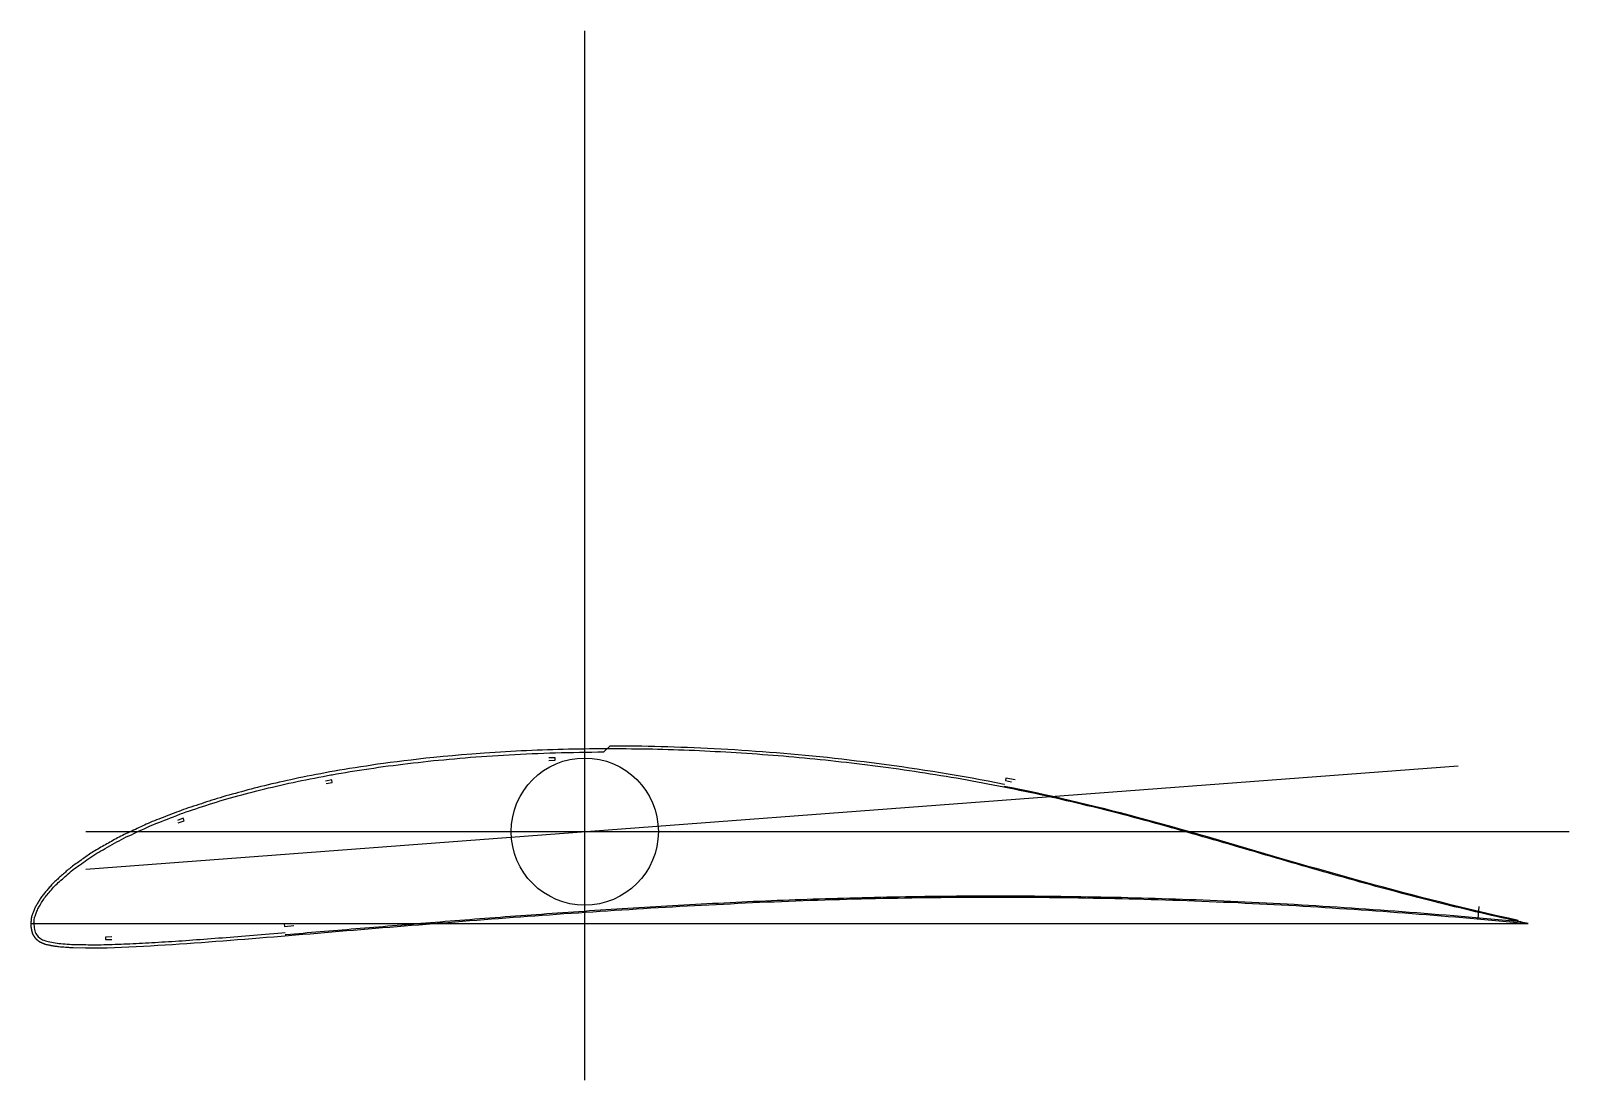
# Model space of a CAD drawing. Header units: metres. Extents: x -44 to 1189, y 0 to 841.
import ezdxf

# ---------------------------------------------------------------- set-up
doc = ezdxf.new("R2010")
doc.units = ezdxf.units.M

msp = doc.modelspace()

# ---------------------------------------------------------------- linework, layer by layer
at = {"color": 7, "linetype": 'CONTINUOUS', "flags": 128}
for points in [[(400, 0), (400, 841)], [(1156, 125.583962), (1151.797698, 126.477339), (1147.595397, 127.381868), (1143.393095, 128.297347), (1139.190793, 129.22357), (1134.988491, 130.160333), (1130.78619, 131.107432), (1126.583888, 132.065464), (1122.381586, 133.036737), (1118.179284, 134.020093), (1113.976983, 135.014042), (1109.774681, 136.017092), (1105.572379, 137.027751), (1101.370077, 138.04481), (1097.167776, 139.071072), (1092.965474, 140.106859), (1088.763172, 141.151142), (1084.56087, 142.20289), (1080.358569, 143.261075), (1076.156267, 144.32467), (1071.953965, 145.393599), (1067.751663, 146.468772), (1063.549362, 147.550868), (1059.34706, 148.640567), (1055.144758, 149.738549), (1050.942456, 150.845494), (1046.740155, 151.96271), (1042.537853, 153.090417), (1038.335551, 154.227088), (1034.133249, 155.371187), (1029.930948, 156.521176), (1025.728646, 157.67552), (1021.526344, 158.834546), (1017.324042, 160.000621), (1013.121741, 161.172775), (1008.919439, 162.349943), (1004.717137, 163.531063), (1000.514835, 164.715071), (996.312534, 165.901652), (992.110232, 167.091927), (987.90793, 168.28603), (983.705628, 169.484053), (979.503327, 170.686086), (975.301025, 171.892223), (971.098723, 173.10338), (966.896421, 174.320233), (962.69412, 175.541387), (958.491818, 176.765414), (954.289516, 177.990887), (950.087214, 179.216378), (945.884913, 180.442849), (941.682611, 181.671755), (937.480309, 182.901986), (933.278007, 184.13243), (929.075706, 185.361976), (924.873404, 186.589573), (920.671102, 187.816955), (916.4688, 189.044464), (912.266499, 190.270868), (908.064197, 191.494936), (903.861895, 192.715435), (899.659593, 193.931788), (895.457292, 195.147485), (891.25499, 196.361191), (887.052688, 197.570399), (882.850386, 198.772604), (878.648085, 199.965299), (874.445783, 201.147324), (870.243481, 202.320876), (866.041179, 203.486734), (861.838878, 204.645588), (857.636576, 205.79813), (853.434274, 206.945124), (849.231972, 208.089153), (845.029671, 209.228969), (840.827369, 210.361507), (836.625067, 211.4837), (832.422765, 212.592481), (828.220464, 213.686668), (824.018162, 214.770217), (819.81586, 215.842617), (815.613558, 216.902945), (811.411257, 217.950276), (807.208955, 218.983647), (803.006653, 220.001949), (798.804351, 221.00672), (794.60205, 222.000258), (790.399748, 222.984862), (786.197446, 223.962829), (781.995144, 224.937225), (777.792843, 225.90778), (773.590541, 226.870092), (769.388239, 227.819714), (765.185937, 228.7522), (760.983636, 229.664244), (756.781334, 230.559343), (752.579032, 231.439623), (748.37673, 232.306681), (744.174429, 233.162119), (739.972127, 234.007269), (735.769825, 234.840218), (731.567523, 235.66149), (727.365222, 236.472712), (723.16292, 237.275509), (718.960618, 238.071648), (714.758316, 238.866698), (710.556015, 239.657604), (706.353713, 240.437139), (702.151411, 241.198078), (697.949109, 241.933209), (693.746808, 242.640219), (689.544506, 243.325476), (685.342204, 243.995761), (681.139902, 244.657856), (676.937601, 245.318533), (672.735299, 245.980678), (668.532997, 246.639563), (664.330695, 247.289908), (660.128394, 247.926429), (655.926092, 248.543927), (651.72379, 249.143753), (647.521488, 249.729488), (643.319187, 250.302426), (639.116885, 250.863861), (634.914583, 251.41499), (630.712281, 251.955178), (626.50998, 252.484651), (622.307678, 253.004279), (618.105376, 253.514933), (613.903074, 254.018179), (609.700773, 254.517312), (605.498471, 255.008504), (601.296169, 255.486841), (597.093867, 255.947412), (592.891566, 256.386243), (588.689264, 256.806324), (584.486962, 257.213737), (580.28466, 257.614577), (576.082359, 258.014972), (571.880057, 258.421337), (567.677755, 258.827834), (563.475453, 259.223909), (559.273152, 259.59901), (555.07085, 259.943905), (550.868548, 260.26297), (546.666246, 260.566038), (542.463945, 260.862629), (538.261643, 261.162264), (534.059341, 261.47353), (529.857039, 261.789205), (525.654738, 262.095468), (521.452436, 262.378495), (517.250134, 262.627305), (513.047832, 262.850385), (508.845531, 263.058623), (504.643229, 263.262185), (500.440927, 263.471405), (496.238625, 263.694332), (492.036324, 263.919236), (487.834022, 264.129716), (483.63172, 264.309365), (479.429418, 264.453802), (475.227117, 264.578546), (471.024815, 264.693657), (466.822513, 264.809157), (462.620211, 264.938211), (458.41791, 265.082178), (454.215608, 265.216908), (450.013306, 265.317289), (445.811004, 265.367796), (441.608703, 265.400091), (437.406401, 265.425036), (433.204099, 265.449052), (429.001797, 265.478932), (424.799496, 265.51687), (420.597194, 265.553017), (416.394892, 265.576407), (412.19259, 265.572828), (407.990289, 265.524072), (403.787987, 265.448171), (399.585685, 265.367952), (395.383383, 265.302259), (391.181082, 265.242504), (386.97878, 265.178666), (382.776478, 265.102073), (378.574176, 264.999176), (374.371875, 264.860194), (370.169573, 264.701212), (365.967271, 264.539501), (361.764969, 264.382134), (357.562668, 264.219251), (353.360366, 264.046219), (349.158064, 263.858414), (344.955762, 263.651862), (340.753461, 263.428317), (336.551159, 263.19094), (332.348857, 262.941396), (328.146555, 262.675266), (323.944254, 262.393172), (319.741952, 262.09654), (309.582482, 261.410547), (301.123215, 260.724554), (293.96984, 260.038561), (286.621227, 259.352568), (279.163745, 258.666575), (272.585433, 257.980582), (266.647718, 257.294589), (260.865703, 256.608596), (255.20613, 255.922603), (249.669182, 255.23661), (244.136311, 254.550617), (238.743239, 253.864624), (233.826203, 253.178631), (229.347031, 252.492638), (225.002038, 251.806645), (220.524914, 251.120652), (215.981104, 250.434659), (211.560692, 249.748666), (207.377309, 249.062673), (203.350283, 248.37668), (199.451352, 247.690687), (195.681412, 247.004694), (192.048563, 246.318701), (188.460848, 245.632708), (184.820283, 244.946715), (181.102893, 244.260722), (177.439365, 243.574729), (173.972228, 242.888736), (170.711856, 242.202743), (167.574332, 241.51675), (164.489418, 240.830757), (161.413803, 240.144764), (158.388397, 239.458771), (155.388426, 238.772778), (152.381857, 238.086785), (149.318012, 237.400792), (146.233565, 236.714799), (143.231033, 236.028806), (140.404575, 235.342813), (137.733791, 234.65682), (135.155017, 233.970827), (132.611069, 233.284834), (130.053736, 232.598841), (127.515624, 231.912848), (124.996421, 231.226856), (122.481082, 230.540863), (119.950113, 229.85487), (117.374759, 229.168877), (114.806383, 228.482884), (112.310752, 227.796891), (109.944563, 227.110898), (107.683477, 226.424905), (105.489821, 225.738912), (103.330394, 225.052919), (101.173262, 224.366926), (99.034757, 223.680933), (96.920926, 222.99494), (94.817401, 222.308947), (92.709812, 221.622954), (90.578874, 220.936961), (88.428331, 220.250968), (86.292397, 219.564975), (84.205738, 218.878982), (82.192833, 218.192989), (80.23034, 217.506996), (78.309626, 216.821003), (76.425277, 216.13501), (74.572084, 215.449017), (72.762434, 214.763024), (70.99241, 214.077031), (69.242477, 213.391038), (67.493099, 212.705045), (65.72646, 212.019052), (63.948007, 211.333059), (62.1686, 210.647066), (60.396999, 209.961073), (58.641966, 209.27508), (56.89306, 208.589087), (55.139239, 207.903094), (53.408655, 207.217101), (51.729963, 206.531108), (50.130816, 205.845115), (48.61125, 205.159122), (47.14513, 204.473129), (45.705843, 203.787136), (44.266774, 203.101143), (42.80361, 202.41515), (41.331284, 201.729157), (39.858957, 201.043164), (38.386631, 200.357171), (36.914304, 199.671178), (35.437562, 198.985185), (33.93732, 198.299192), (32.435146, 197.613199), (30.959296, 196.927206), (29.538029, 196.241213), (28.184524, 195.55522), (26.877405, 194.869227), (25.604094, 194.183234), (24.35236, 193.497241), (23.109972, 192.811248), (21.874686, 192.125255), (20.660127, 191.439262), (19.459148, 190.753269), (18.26363, 190.067276), (17.065452, 189.381283), (15.858506, 188.695291), (14.647583, 188.009298), (13.436594, 187.323305), (12.228931, 186.637312), (11.027988, 185.951319), (9.82658, 185.265326), (8.610246, 184.579333), (7.402908, 183.89334), (6.230432, 183.207347), (5.118685, 182.521354), (4.078574, 181.835361), (3.089852, 181.149368), (2.133182, 180.463375), (1.189238, 179.777382), (0.238694, 179.091389), (-0.732415, 178.405396), (-1.707087, 177.719403), (-2.681759, 177.03341), (-3.656432, 176.347417), (-4.631104, 175.661424), (-5.607442, 174.975431), (-6.596306, 174.289438), (-7.588116, 173.603445), (-8.568655, 172.917452), (-9.523704, 172.231459), (-10.44403, 171.545466), (-11.343088, 170.859473), (-12.222462, 170.17348), (-13.081529, 169.487487), (-13.919665, 168.801494), (-14.734587, 168.115501), (-15.520935, 167.429508), (-16.287053, 166.743515), (-17.042994, 166.057522), (-17.798811, 165.371529), (-18.564121, 164.685536), (-19.334086, 163.999543), (-20.10405, 163.31355), (-20.874015, 162.627557), (-21.64398, 161.941564), (-22.415617, 161.255571), (-23.20815, 160.569578), (-24.006316, 159.883585), (-24.783364, 159.197592), (-25.512541, 158.511599), (-26.178343, 157.825606), (-26.800948, 157.139613), (-27.395209, 156.45362), (-27.975354, 155.767627), (-28.555613, 155.081634), (-29.146383, 154.395641), (-29.734381, 153.709648), (-30.318467, 153.023655), (-30.900839, 152.337662), (-31.483696, 151.651669), (-32.0723, 150.965676), (-32.674194, 150.279683), (-33.274107, 149.59369), (-33.854597, 148.907697), (-34.398673, 148.221704), (-34.911846, 147.535711), (-35.403933, 146.849718), (-35.877449, 146.163725), (-36.334912, 145.477733), (-36.77735, 144.79174), (-37.198824, 144.105747), (-37.605487, 143.419754), (-38.005859, 142.733761), (-38.40846, 142.047768), (-38.823399, 141.361775), (-39.251245, 140.675782), (-39.672854, 139.989789), (-40.068134, 139.303796), (-40.4237, 138.617803), (-40.755876, 137.93181), (-41.068589, 137.245817), (-41.363468, 136.559824), (-41.6418, 135.873831), (-41.899203, 135.187838), (-42.141035, 134.501845), (-42.376778, 133.815852), (-42.615914, 133.129859), (-42.882741, 132.443866), (-43.157542, 131.757873), (-43.368926, 131.07188), (-43.492773, 130.385887), (-43.590851, 129.699894), (-43.671713, 129.013901), (-43.742181, 128.327908), (-43.809079, 127.641915), (-43.877825, 126.955922), (-43.941806, 126.269929), (-44, 125.583936), (-43.999725, 125.486209), (-43.998913, 125.388483), (-43.997581, 125.290756), (-43.995749, 125.193029), (-43.993434, 125.095302), (-43.990655, 124.997576), (-43.98743, 124.899849), (-43.983777, 124.802122), (-43.979715, 124.704395), (-43.975261, 124.606669), (-43.970435, 124.508942), (-43.965255, 124.411215), (-43.959738, 124.313489), (-43.953903, 124.215762), (-43.947769, 124.118035), (-43.941353, 124.020308), (-43.934675, 123.922582), (-43.927751, 123.824855), (-43.920602, 123.727128), (-43.913244, 123.629402), (-43.905696, 123.531675), (-43.897977, 123.433948), (-43.890105, 123.336221), (-43.882097, 123.238495), (-43.873974, 123.140768), (-43.865751, 123.043041), (-43.857449, 122.945315), (-43.849085, 122.847588), (-43.840131, 122.749861), (-43.829923, 122.652134), (-43.818522, 122.554408), (-43.805996, 122.456681), (-43.792409, 122.358954), (-43.777827, 122.261227), (-43.762316, 122.163501), (-43.745942, 122.065774), (-43.72877, 121.968047), (-43.710866, 121.870321), (-43.692297, 121.772594), (-43.673127, 121.674867), (-43.653422, 121.57714), (-43.633248, 121.479414), (-43.61267, 121.381687), (-43.591756, 121.28396), (-43.570569, 121.186234), (-43.549176, 121.088507), (-43.527643, 120.99078), (-43.506035, 120.893053), (-43.484418, 120.795327), (-43.462858, 120.6976), (-43.44142, 120.599873), (-43.42017, 120.502147), (-43.399174, 120.40442), (-43.378458, 120.306693), (-43.357929, 120.208966), (-43.337539, 120.11124), (-43.31724, 120.013513), (-43.296986, 119.915786), (-43.276728, 119.818059), (-43.256421, 119.720333), (-43.236017, 119.622606), (-43.215469, 119.524879), (-43.19473, 119.427153), (-43.173753, 119.329426), (-43.152491, 119.231699), (-43.130897, 119.133972), (-43.108924, 119.036246), (-43.086525, 118.938519), (-43.063652, 118.840792), (-43.04026, 118.743066), (-43.016301, 118.645339), (-42.991727, 118.547612), (-42.966493, 118.449885), (-42.94055, 118.352159), (-42.913852, 118.254432), (-42.886351, 118.156705), (-42.858002, 118.058978), (-42.828756, 117.961252), (-42.798566, 117.863525), (-42.767387, 117.765798), (-42.73517, 117.668072), (-42.701868, 117.570345), (-42.667436, 117.472618), (-42.631796, 117.374891), (-42.592931, 117.277165), (-42.54987, 117.179438), (-42.502961, 117.081711), (-42.452548, 116.983985), (-42.398979, 116.886258), (-42.3426, 116.788531), (-42.283757, 116.690804), (-42.222797, 116.593078), (-42.160065, 116.495351), (-42.095909, 116.397624), (-42.030674, 116.299898), (-41.964707, 116.202171), (-41.898354, 116.104444), (-41.831962, 116.006717), (-41.765876, 115.908991), (-41.700443, 115.811264), (-41.63601, 115.713537), (-41.572922, 115.61581), (-41.511016, 115.518084), (-41.449837, 115.420357), (-41.389183, 115.32263), (-41.328853, 115.224904), (-41.268645, 115.127177), (-41.208357, 115.02945), (-41.147787, 114.931723), (-41.086734, 114.833997), (-41.024996, 114.73627), (-40.962372, 114.638543), (-40.898659, 114.540817), (-40.833656, 114.44309), (-40.76716, 114.345363), (-40.698972, 114.247636), (-40.628888, 114.14991), (-40.556707, 114.052183), (-40.482227, 113.954456), (-40.405246, 113.85673), (-40.325564, 113.759003), (-40.242977, 113.661276), (-40.156745, 113.563549), (-40.065031, 113.465823), (-39.968088, 113.368096), (-39.86635, 113.270369), (-39.760252, 113.172642), (-39.650229, 113.074916), (-39.536714, 112.977189), (-39.420143, 112.879462), (-39.30095, 112.781736), (-39.17957, 112.684009), (-39.056437, 112.586282), (-38.931987, 112.488555), (-38.806653, 112.390829), (-38.68087, 112.293102), (-38.555074, 112.195375), (-38.42969, 112.097649), (-38.304486, 111.999922), (-38.178837, 111.902195), (-38.052117, 111.804468), (-37.9237, 111.706742), (-37.792959, 111.609015), (-37.659269, 111.511288), (-37.522004, 111.413561), (-37.380537, 111.315835), (-37.234242, 111.218108), (-37.082494, 111.120381), (-36.924666, 111.022655), (-36.760133, 110.924928), (-36.588268, 110.827201), (-36.404592, 110.729474), (-36.205303, 110.631748), (-35.992609, 110.534021), (-35.768737, 110.436294), (-35.535915, 110.338568), (-35.296371, 110.240841), (-35.052335, 110.143114), (-34.806033, 110.045387), (-34.559695, 109.947661), (-34.315548, 109.849934), (-34.078151, 109.752207), (-33.848218, 109.654481), (-33.621216, 109.556754), (-33.392602, 109.459027), (-33.157834, 109.3613), (-32.91237, 109.263574), (-32.651667, 109.165847), (-32.371184, 109.06812), (-32.066377, 108.970393), (-31.732706, 108.872667), (-31.337098, 108.77494), (-30.865629, 108.677213), (-30.344749, 108.579487), (-29.80091, 108.48176), (-29.260564, 108.384033), (-28.74959, 108.286306), (-28.266768, 108.18858), (-27.79523, 108.090853), (-27.322814, 107.993126), (-26.837356, 107.8954), (-26.326692, 107.797673), (-25.778659, 107.699946), (-25.198205, 107.602219), (-24.599084, 107.504493), (-23.955045, 107.406766), (-23.238797, 107.309039), (-22.423047, 107.211313), (-21.410905, 107.113586), (-20.121335, 107.015859), (-18.768067, 106.918132), (-17.506049, 106.820406), (-16.252632, 106.722679), (-14.999214, 106.624952), (-13.80313, 106.527225), (-12.895978, 106.429499), (-11.832018, 106.331772), (-10.049589, 106.234045), (-0.217649, 106.136319), (5.59249, 106.118458), (11.402629, 106.105213), (17.212768, 106.216868), (23.022906, 106.447469), (28.833045, 106.670435), (34.643184, 106.893401), (40.453323, 107.107958), (46.263462, 107.387856), (52.073601, 107.749043), (57.88374, 108.107627), (63.693879, 108.465232), (69.504018, 108.820208), (75.314157, 109.182525), (81.124296, 109.582301), (86.934435, 110.005882), (92.744574, 110.444353), (98.554713, 110.879113), (104.364852, 111.31279), (110.174991, 111.747168), (115.98513, 112.198447), (121.795268, 112.660858), (127.605407, 113.131663), (133.415546, 113.60354), (139.225685, 114.074467), (145.035824, 114.544516), (150.845963, 115.015091), (156.656102, 115.496211), (162.466241, 115.983715), (168.27638, 116.469354), (174.086519, 116.954901), (179.896658, 117.44045), (185.706797, 117.925996), (191.516936, 118.411536), (197.327075, 118.897071), (203.137214, 119.382603), (208.947353, 119.868134), (214.757492, 120.354073), (220.56763, 120.839949), (226.377769, 121.322887), (232.187908, 121.803153), (237.998047, 122.281615), (243.808186, 122.757993), (249.618325, 123.233951), (255.428464, 123.711618), (261.238603, 124.187751), (267.048742, 124.658038), (272.858881, 125.124057), (278.66902, 125.588337), (284.479159, 126.050536), (290.289298, 126.512153), (296.099437, 126.976392), (301.909576, 127.439609), (307.719715, 127.893143), (313.529854, 128.336775), (319.339992, 128.778348), (325.150131, 129.222945), (330.96027, 129.667041), (336.770409, 130.10676), (342.580548, 130.542731), (348.390687, 130.974112), (354.200826, 131.398661), (360.010965, 131.817229), (365.821104, 132.235373), (371.631243, 132.658243), (377.441382, 133.079867), (383.251521, 133.489813), (389.06166, 133.885572), (394.871799, 134.2758), (400.681938, 134.669418), (406.492077, 135.066211), (412.302216, 135.458402), (418.112354, 135.839569), (423.922493, 136.212232), (429.732632, 136.58016), (435.542771, 136.946127), (441.35291, 137.308937), (447.163049, 137.666541), (452.973188, 138.018265), (458.783327, 138.364922), (464.593466, 138.704968), (470.403605, 139.037085), (476.213744, 139.362346), (482.023883, 139.682999), (487.834022, 140.001668), (493.644161, 140.317643), (499.4543, 140.625975), (505.264439, 140.922445), (511.074578, 141.20899), (516.884716, 141.489896), (522.694855, 141.769593), (528.504994, 142.04903), (534.315133, 142.321734), (540.125272, 142.580861), (545.935411, 142.826282), (551.74555, 143.063079), (557.555689, 143.296088), (563.365828, 143.529513), (569.175967, 143.75923), (574.986106, 143.977957), (580.796245, 144.180677), (586.606384, 144.371612), (592.416523, 144.554957), (598.226662, 144.734774), (604.036801, 144.912656), (609.84694, 145.084445), (615.657078, 145.245314), (621.467217, 145.39437), (627.277356, 145.534906), (633.087495, 145.667507), (638.897634, 145.793016), (644.707773, 145.912912), (650.517912, 146.026014), (656.328051, 146.13075), (662.13819, 146.229624), (667.948329, 146.323383), (673.758468, 146.40688), (679.568607, 146.475762), (685.378746, 146.534606), (691.188885, 146.586371), (696.999024, 146.632548), (702.809163, 146.678251), (708.619302, 146.725659), (714.42944, 146.762249), (720.239579, 146.775169), (726.049718, 146.769628), (731.859857, 146.757131), (737.669996, 146.740931), (743.480135, 146.723841), (749.290274, 146.7031), (755.100413, 146.676969), (760.910552, 146.644762), (766.720691, 146.60284), (772.53083, 146.541345), (778.340969, 146.466563), (784.151108, 146.386516), (789.961247, 146.304757), (795.771386, 146.215137), (801.581525, 146.118781), (807.391664, 146.017233), (813.201802, 145.911335), (819.011941, 145.799502), (824.82208, 145.679863), (830.632219, 145.550554), (836.442358, 145.407067), (842.252497, 145.248809), (848.062636, 145.081515), (853.872775, 144.910941), (859.682914, 144.739537), (865.493053, 144.563741), (871.303192, 144.381072), (877.113331, 144.189058), (882.92347, 143.985435), (888.733609, 143.770509), (894.543748, 143.545925), (900.353887, 143.313331), (906.164026, 143.072045), (911.974164, 142.819651), (917.784303, 142.558877), (923.594442, 142.292594), (929.404581, 142.023263), (935.21472, 141.749826), (941.024859, 141.469573), (946.834998, 141.179796), (952.645137, 140.877691), (958.455276, 140.561856), (964.265415, 140.234759), (970.075554, 139.899269), (975.885693, 139.558092), (981.695832, 139.208927), (987.505971, 138.851372), (993.31611, 138.4872), (999.126249, 138.118187), (1004.936388, 137.745516), (1010.746526, 137.368008), (1016.556665, 136.983941), (1022.366804, 136.591593), (1028.176943, 136.189093), (1033.987082, 135.775642), (1039.797221, 135.353379), (1045.60736, 134.924672), (1051.417499, 134.491849), (1057.227638, 134.054361), (1063.037777, 133.611068), (1068.847916, 133.161925), (1074.658055, 132.706888), (1080.468194, 132.246174), (1086.278333, 131.78005), (1092.088472, 131.307536), (1097.898611, 130.827579), (1103.70875, 130.339132), (1109.518888, 129.841622), (1115.329027, 129.33557), (1121.139166, 128.821648), (1126.949305, 128.300528), (1132.759444, 127.772543), (1138.569583, 127.236823), (1144.379722, 126.693391), (1150.189861, 126.142386), (1156, 125.583947)], [(-41.504521, 125.433655), (-41.495525, 125.530844), (-41.456275, 125.993851), (-41.39075, 126.701144), (-41.297797, 127.636117), (-41.180842, 128.789696), (-41.046165, 129.835791), (-40.910039, 130.580256), (-40.784854, 130.963341), (-40.587657, 131.45029), (-40.313368, 132.154039), (-40.015951, 132.993399), (-39.711017, 133.875587), (-39.395005, 134.745509), (-39.061129, 135.58507), (-38.701607, 136.41111), (-38.316712, 137.232758), (-37.91918, 138.017756), (-37.500984, 138.749642), (-37.026327, 139.519073), (-36.49178, 140.386126), (-35.927162, 141.336486), (-35.354555, 142.314282), (-34.776556, 143.27266), (-34.180559, 144.202366), (-33.55552, 145.12671), (-32.910305, 146.03713), (-32.251625, 146.905656), (-31.565096, 147.743138), (-30.825613, 148.595857), (-30.027422, 149.509731), (-29.19752, 150.481355), (-28.351793, 151.477146), (-27.483817, 152.493828), (-26.580603, 153.545475), (-25.660195, 154.63377), (-24.751156, 155.678231), (-23.856177, 156.629037), (-22.938324, 157.491898), (-21.945058, 158.358729), (-20.877071, 159.280898), (-19.77545, 160.258018), (-18.659364, 161.252382), (-17.517094, 162.270078), (-16.341714, 163.320293), (-15.143522, 164.405319), (-13.943623, 165.486198), (-12.735663, 166.530336), (-11.501782, 167.549759), (-10.234328, 168.553699), (-8.940221, 169.548323), (-7.624884, 170.517277), (-6.27197, 171.473154), (-4.86816, 172.445626), (-3.424446, 173.453848), (-1.957663, 174.485918), (-0.467217, 175.534923), (1.05753, 176.608979), (2.61362, 177.722293), (4.169344, 178.847183), (5.70693, 179.914573), (7.252384, 180.900323), (8.846943, 181.838526), (10.50869, 182.779846), (12.216484, 183.751106), (13.946661, 184.737864), (15.70225, 185.733487), (17.490408, 186.747223), (19.307473, 187.784163), (21.143649, 188.836361), (22.99443, 189.886505), (24.872161, 190.928473), (26.774037, 191.973623), (28.688735, 192.996467), (30.612324, 193.983053), (32.56456, 194.916504), (34.57227, 195.840812), (36.630327, 196.782701), (38.718524, 197.753768), (40.826707, 198.736023), (42.962508, 199.731145), (45.132896, 200.746097), (47.324207, 201.78905), (49.511592, 202.820338), (51.702072, 203.798837), (53.923249, 204.726703), (56.192317, 205.630575), (58.507528, 206.53691), (60.852764, 207.45503), (63.222613, 208.374061), (65.624721, 209.300276), (68.060319, 210.24344), (70.519465, 211.206404), (72.992133, 212.170861), (75.485172, 213.121281), (76.864312, 213.631746), (77.99087, 214.044453), (80.540731, 214.963191), (83.10737, 215.863481), (85.697552, 216.737793), (88.322693, 217.59127), (90.990279, 218.444087), (93.69469, 219.314428), (96.423168, 220.203032), (99.170442, 221.096616), (101.941031, 221.987718), (104.739584, 222.877468), (107.559012, 223.766598), (110.390105, 224.633578), (113.239286, 225.459444), (116.126277, 226.247789), (119.060851, 227.03083), (122.033199, 227.829268), (125.030675, 228.644892), (128.04851, 229.466927), (131.091264, 230.288773), (134.16263, 231.113927), (137.253607, 231.942145), (140.355792, 232.749153), (143.475575, 233.515608), (146.630245, 234.241016), (149.83146, 234.953903), (153.072754, 235.68018), (156.339309, 236.425686), (159.624875, 237.175675), (162.933922, 237.922387), (166.270389, 238.665728), (169.629587, 239.407058), (173.005142, 240.130524), (176.401585, 240.820935), (179.83067, 241.479052), (183.300408, 242.124035), (186.808074, 242.77728), (190.343026, 243.447304), (193.898615, 244.123867), (196.457802, 244.60494), (197.461353, 244.78753), (201.06448, 245.436109), (204.689341, 246.068775), (208.340909, 246.687304), (212.015065, 247.289277), (215.718532, 247.86399), (219.460064, 248.431559), (223.236134, 249.006895), (227.039709, 249.597394), (230.860451, 250.195272), (234.692213, 250.775281), (238.544069, 251.312659), (242.433183, 251.813838), (246.360053, 252.307186), (250.31762, 252.797833), (254.301751, 253.291443), (258.310929, 253.780636), (262.347022, 254.266811), (266.408551, 254.748682), (270.492799, 255.222194), (274.599248, 255.677041), (278.726218, 256.107425), (282.885638, 256.498388), (287.086141, 256.885099), (291.316879, 257.280038), (295.575011, 257.681025), (299.847036, 258.090731), (304.137435, 258.460789), (308.454821, 258.810922), (312.80038, 259.12214), (317.18598, 259.418262), (321.603974, 259.721759), (326.042596, 260.028404), (330.502478, 260.319457), (334.98953, 260.593802), (339.504337, 260.853773), (344.045272, 261.099894), (348.611361, 261.328527), (353.204396, 261.536756), (357.826806, 261.727613), (362.479989, 261.907158), (367.164099, 262.083706), (371.873495, 262.263887), (376.089132, 262.41563), (376.59043, 262.432225), (381.344245, 262.566254), (386.120624, 262.66261), (390.932132, 262.738434), (395.778477, 262.80813), (400.656339, 262.887937), (405.553706, 262.979657), (410.462225, 263.052588), (415.39129, 263.075552), (420.386641, 268.054227), (425.398555, 268.011564), (430.429514, 267.968844), (435.486566, 267.936049), (440.574815, 267.906272), (445.698738, 267.868722), (450.863824, 267.797669), (456.055856, 267.659187), (461.25666, 267.486387), (466.471215, 267.321123), (471.715043, 267.175687), (476.995678, 267.027147), (482.313127, 266.856157), (487.664504, 266.639237), (493.036079, 266.369304), (498.419582, 266.082149), (503.823182, 265.806109), (509.258717, 265.541216), (514.731112, 265.264547), (520.23938, 264.954693), (525.777335, 264.592869), (531.332391, 264.185419), (536.901193, 263.769881), (542.493896, 263.366841), (548.120347, 262.967662), (553.783107, 262.548872), (559.481466, 262.090304), (565.204726, 261.572), (570.943654, 261.023586), (576.701669, 260.467286), (582.486518, 259.915898), (588.30482, 259.355315), (594.156533, 258.76774), (600.037479, 258.139763), (605.943156, 257.473542), (611.870581, 256.777164), (617.822069, 256.066722), (623.801818, 255.338564), (629.809719, 254.588663), (635.845435, 253.814317), (641.907983, 253.013178), (647.998621, 252.187149), (654.117878, 251.327366), (660.266235, 250.433016), (666.43994, 249.493243), (672.634052, 248.527095), (678.850469, 247.548504), (685.095265, 246.565505), (691.373946, 245.560175), (697.687771, 244.512305), (704.030884, 243.398402), (710.394762, 242.230166), (716.777371, 241.029054), (723.183895, 239.816004), (729.619502, 238.583696), (736.079754, 237.326943), (736.488138, 237.246476)], [(0, 169.173849), (1100, 251.883264)], [(371.306229, 256.24118), (376.30305, 256.419445), (376.231744, 258.418173), (371.234923, 258.239908)], [(192.641076, 237.790792), (197.556528, 238.706397), (197.190286, 240.672578), (192.274834, 239.756973)], [(736.195255, 235.775347), (742.282327, 234.562674), (748.796191, 233.241198), (755.337575, 231.88348), (761.906765, 230.487174), (768.503513, 229.040357), (775.125892, 227.544386), (781.772968, 226.014863), (788.445782, 224.466315), (795.146227, 222.899168), (801.874857, 221.300748), (808.631139, 219.663714), (815.414495, 217.983146), (822.224126, 216.260092), (829.060347, 214.501323), (835.923831, 212.702944), (842.81355, 210.861902), (849.728618, 208.990341), (856.669805, 207.098585), (863.638093, 205.186752), (870.633876, 203.250115), (877.657076, 201.282856), (884.70712, 199.281542), (891.783155, 197.249519), (898.884862, 195.196917), (906.013197, 193.131942), (913.168492, 191.049345), (920.350077, 188.952517), (927.558288, 186.847046), (934.793405, 184.730703), (942.054924, 182.60476), (949.342941, 180.475319), (956.657895, 178.341875), (963.999365, 176.20346), (971.366824, 174.066827), (978.760888, 171.939554), (986.182092, 169.817888), (993.630246, 167.700733), (1001.105411, 165.587609), (1008.607379, 163.4764), (1016.135674, 161.370267), (1023.690454, 159.275006), (1031.27221, 157.190899), (1038.880422, 155.115643), (1046.514453, 153.058658), (1054.175, 151.028108), (1061.862817, 149.02128), (1069.577983, 147.033714), (1077.320442, 145.061551), (1085.08974, 143.101369), (1092.885253, 141.157208), (1100.707164, 139.236091), (1108.556122, 137.338671), (1116.431668, 135.461039), (1124.333066, 133.612057), (1132.26103, 131.800121), (1140.216146, 130.021575), (1148.198104, 128.275041)], [(744.820057, 240.685825), (737.464413, 242.150238), (737.073903, 240.188733), (741.977665, 239.212458)], [(74.246982, 206.273106), (78.938662, 208.001731), (78.247212, 209.878402), (73.555532, 208.149778)], [(0, 199.25), (1189, 199.25)], [(159.916388, 116.773282), (160.728898, 116.841456), (164.077398, 117.12187), (167.443923, 117.403261), (170.828327, 117.686103), (174.230584, 117.970426), (177.650606, 118.256235), (181.088302, 118.54352), (184.543584, 118.832274), (188.016361, 119.122487), (191.506545, 119.414153), (195.014051, 119.707264), (198.538792, 120.001815), (202.080686, 120.297799), (205.639645, 120.595207), (209.215561, 120.894057), (212.808391, 121.194549), (216.418084, 121.496432), (220.044745, 121.799713), (223.688171, 122.102777), (227.348137, 122.406508), (231.024639, 122.710408), (234.717497, 123.014848), (238.426775, 123.320122), (242.152307, 123.625582), (245.89393, 123.932204), (249.651553, 124.240056), (253.425324, 124.550308), (257.215327, 124.861401), (261.021704, 125.173328), (264.844085, 125.482858), (268.682012, 125.792251), (272.535658, 126.101343), (276.404885, 126.410601), (280.289706, 126.720422), (284.190056, 127.030697), (288.105713, 127.341818), (292.036651, 127.654956), (295.983163, 127.970288), (299.945556, 128.286199), (303.923578, 128.599862), (307.917163, 128.91113), (311.925556, 129.21719), (315.948278, 129.52346), (319.985717, 129.830683), (324.038151, 130.140779), (328.105853, 130.451781), (332.188649, 130.762866), (336.286422, 131.072991), (340.398928, 131.381842), (344.526108, 131.689934), (348.668259, 131.997061), (352.825119, 132.300803), (356.996172, 132.602632), (361.181405, 132.90405), (365.380556, 133.206254), (369.594111, 133.512623), (373.822605, 133.819893), (378.06622, 134.126439), (382.324851, 134.426916), (386.597312, 134.72003), (390.883209, 135.010166), (395.18251, 135.299142), (399.495444, 135.591329), (403.822758, 135.886244), (408.164553, 136.18138), (412.521078, 136.474909), (416.891733, 136.761641), (421.275715, 137.044522), (425.67322, 137.3251), (430.084281, 137.604291), (434.509017, 137.882995), (438.947549, 138.160684), (443.399825, 138.436813), (447.865841, 138.710916), (452.345466, 138.982096), (456.83857, 139.250668), (461.345201, 139.51657), (465.865365, 139.779304), (470.399063, 140.038396), (474.945915, 140.292937), (479.505683, 140.545545), (484.07857, 140.797195), (488.664694, 141.04832), (493.264488, 141.298472), (497.877982, 141.54373), (502.504678, 141.782926), (507.144307, 142.016372), (511.796698, 142.245071), (516.461619, 142.470609), (521.139134, 142.69586), (525.829755, 142.921521), (530.533821, 143.145355), (535.251416, 143.364485), (539.982429, 143.575484), (544.725901, 143.776084), (549.481341, 143.971629), (554.249068, 144.164284), (559.029144, 144.356092), (563.822027, 144.548331), (568.628375, 144.738361), (573.44808, 144.920765), (578.280424, 145.093507), (583.124959, 145.257744), (587.981563, 145.415505), (592.850199, 145.568857), (597.730928, 145.719911), (602.624177, 145.869876), (607.530296, 146.016386), (612.44916, 146.156878), (617.380469, 146.289856), (622.323865, 146.415383), (627.279401, 146.535213), (632.247059, 146.648586), (637.22665, 146.757153), (642.218345, 146.861754), (647.222282, 146.96205), (652.238429, 147.057191), (657.266532, 147.146865), (662.306535, 147.232471), (667.358908, 147.314002), (672.423871, 147.387804), (677.500849, 147.451318), (682.58935, 147.506407), (687.689393, 147.555232), (692.801017, 147.599215), (697.924028, 147.639855), (703.05838, 147.680318), (708.205355, 147.722314), (713.365925, 147.75557), (718.538857, 147.771389), (723.722656, 147.771848), (728.917061, 147.763463), (734.122477, 147.750826), (739.339234, 147.736025), (744.567686, 147.719965), (749.808018, 147.700782), (755.060128, 147.677161), (760.324095, 147.648028), (765.600465, 147.610948), (770.888712, 147.558781), (776.187619, 147.494361), (781.497066, 147.423176), (786.817643, 147.349092), (792.149927, 147.271116), (797.493715, 147.186711), (802.848647, 147.096787), (808.214741, 147.002397), (813.592196, 146.904006), (818.981222, 146.800278), (824.381777, 146.689141), (829.793976, 146.569457), (835.21777, 146.437614), (840.65247, 146.292762), (846.097554, 146.138511), (851.553066, 145.979474), (857.019489, 145.818545), (862.497295, 145.654841), (867.986572, 145.485839), (873.487253, 145.309439), (878.999242, 145.123578), (884.522282, 144.926976), (890.056114, 144.720136), (895.600665, 144.504415), (901.156108, 144.280878), (906.72269, 144.048719), (912.300106, 143.806028), (917.887947, 143.555177), (923.486193, 143.298605), (929.095124, 143.038682), (934.715147, 142.774444), (940.346376, 142.503462), (945.988804, 142.223242), (951.642323, 141.931184), (957.306539, 141.625776), (962.981078, 141.308647), (968.665842, 140.982335), (974.361125, 140.649339), (980.067206, 140.308605), (985.783882, 139.959241), (991.510913, 139.60231), (997.248258, 139.239477), (1002.996077, 138.872025), (1008.754595, 138.499541), (1014.523905, 138.120495), (1020.304012, 137.733167), (1026.094854, 137.335727), (1031.89617, 136.926961), (1037.707643, 136.50788), (1043.529145, 136.080733), (1049.360806, 135.647832), (1055.202889, 135.20965), (1061.055457, 134.765218), (1066.918416, 134.314065), (1072.791699, 133.856119), (1078.675261, 133.391483), (1084.569147, 132.920384), (1090.473451, 132.44218), (1096.388197, 131.955756), (1102.313338, 131.459969), (1108.248745, 130.954041), (1114.194281, 130.43819), (1120.149889, 129.913057), (1126.115572, 129.379321), (1132.091433, 128.837367), (1138.0775, 128.286437), (1144.073685, 127.72638), (1150.079948, 127.157296)], [(1116, 129.275092), (1116.918882, 139.232785)], [(-44, 125.583936), (1156, 125.583936)], [(-41.505855, 125.690278), (-41.286311, 122.50153), (-40.903933, 120.686178), (-40.417819, 118.626232), (-39.95763, 117.683448), (-39.31349, 116.717639), (-38.602952, 115.614322), (-37.978719, 114.932096), (-37.198333, 114.307024), (-36.289352, 113.606241), (-35.44206, 113.051253), (-34.535499, 112.629773), (-33.401919, 112.17696), (-32.22804, 111.68172), (-31.162974, 111.310694), (-30.02302, 111.062526), (-28.67481, 110.817317), (-27.24163, 110.529205), (-25.822281, 110.247122), (-24.387774, 110.003032), (-22.925275, 109.789317), (-21.431179, 109.627159), (-19.86013, 109.503488), (-18.210092, 109.382405), (-16.516749, 109.250859), (-14.777896, 109.115193), (-13.009344, 108.955716), (-11.274769, 108.804841), (-9.544542, 108.728792), (-7.728203, 108.711095), (-5.83729, 108.6923), (-3.914593, 108.673189), (-1.961575, 108.653776), (0.014531, 108.635605), (2.021987, 108.629446), (4.066623, 108.62316), (6.13995, 108.617216), (8.242558, 108.612423), (10.36041, 108.607555), (12.493747, 108.62661), (14.669045, 108.668446), (15.951965, 108.693101), (16.853039, 108.710217), (19.079482, 108.792924), (21.346472, 108.882901), (23.644305, 108.973156), (25.967859, 109.062323), (28.316244, 109.152443), (30.690295, 109.243548), (33.090462, 109.335655), (35.516839, 109.427367), (37.966899, 109.517844), (40.426867, 109.609547), (42.911808, 109.729293), (45.421749, 109.850175), (47.950866, 109.997575), (50.516478, 110.157071), (53.110682, 110.317805), (55.727941, 110.479334), (58.368116, 110.64217), (61.031134, 110.806075), (63.717185, 110.971317), (66.425668, 111.136795), (69.154451, 111.303512), (71.905242, 111.474803), (74.672755, 111.647375), (77.460818, 111.83614), (80.273201, 112.029648), (83.107194, 112.233496), (85.964004, 112.441768), (88.842276, 112.656969), (91.744385, 112.875981), (94.668381, 113.095297), (97.612638, 113.315609), (100.577249, 113.537033), (103.561942, 113.759814), (106.566783, 113.984388), (109.588697, 114.210311), (112.63016, 114.445393), (115.692283, 114.68323), (118.774361, 114.928339), (121.876686, 115.175649), (124.998665, 115.428629), (128.141433, 115.683428), (131.303559, 115.940244), (134.485089, 116.198428), (137.68564, 116.457841), (140.905028, 116.718497), (144.14299, 116.980453), (147.399493, 117.244141), (150.672408, 117.509275), (153.963494, 117.781801), (157.274268, 118.056864), (159.79097, 118.268029)], [(164.188179, 125.661578), (159.205687, 125.243518), (159.372911, 123.250521), (166.846649, 123.877611)], [(20.835759, 114.788062), (15.836682, 114.691993), (15.87511, 112.692362), (20.874187, 112.788432)]]:
    msp.add_lwpolyline(points, dxfattribs=at)
at = {"color": 7, "linetype": 'CONTINUOUS'}
msp.add_circle((400, 199.25), 58.971, dxfattribs=at)

doc.saveas('drawing.dxf')
